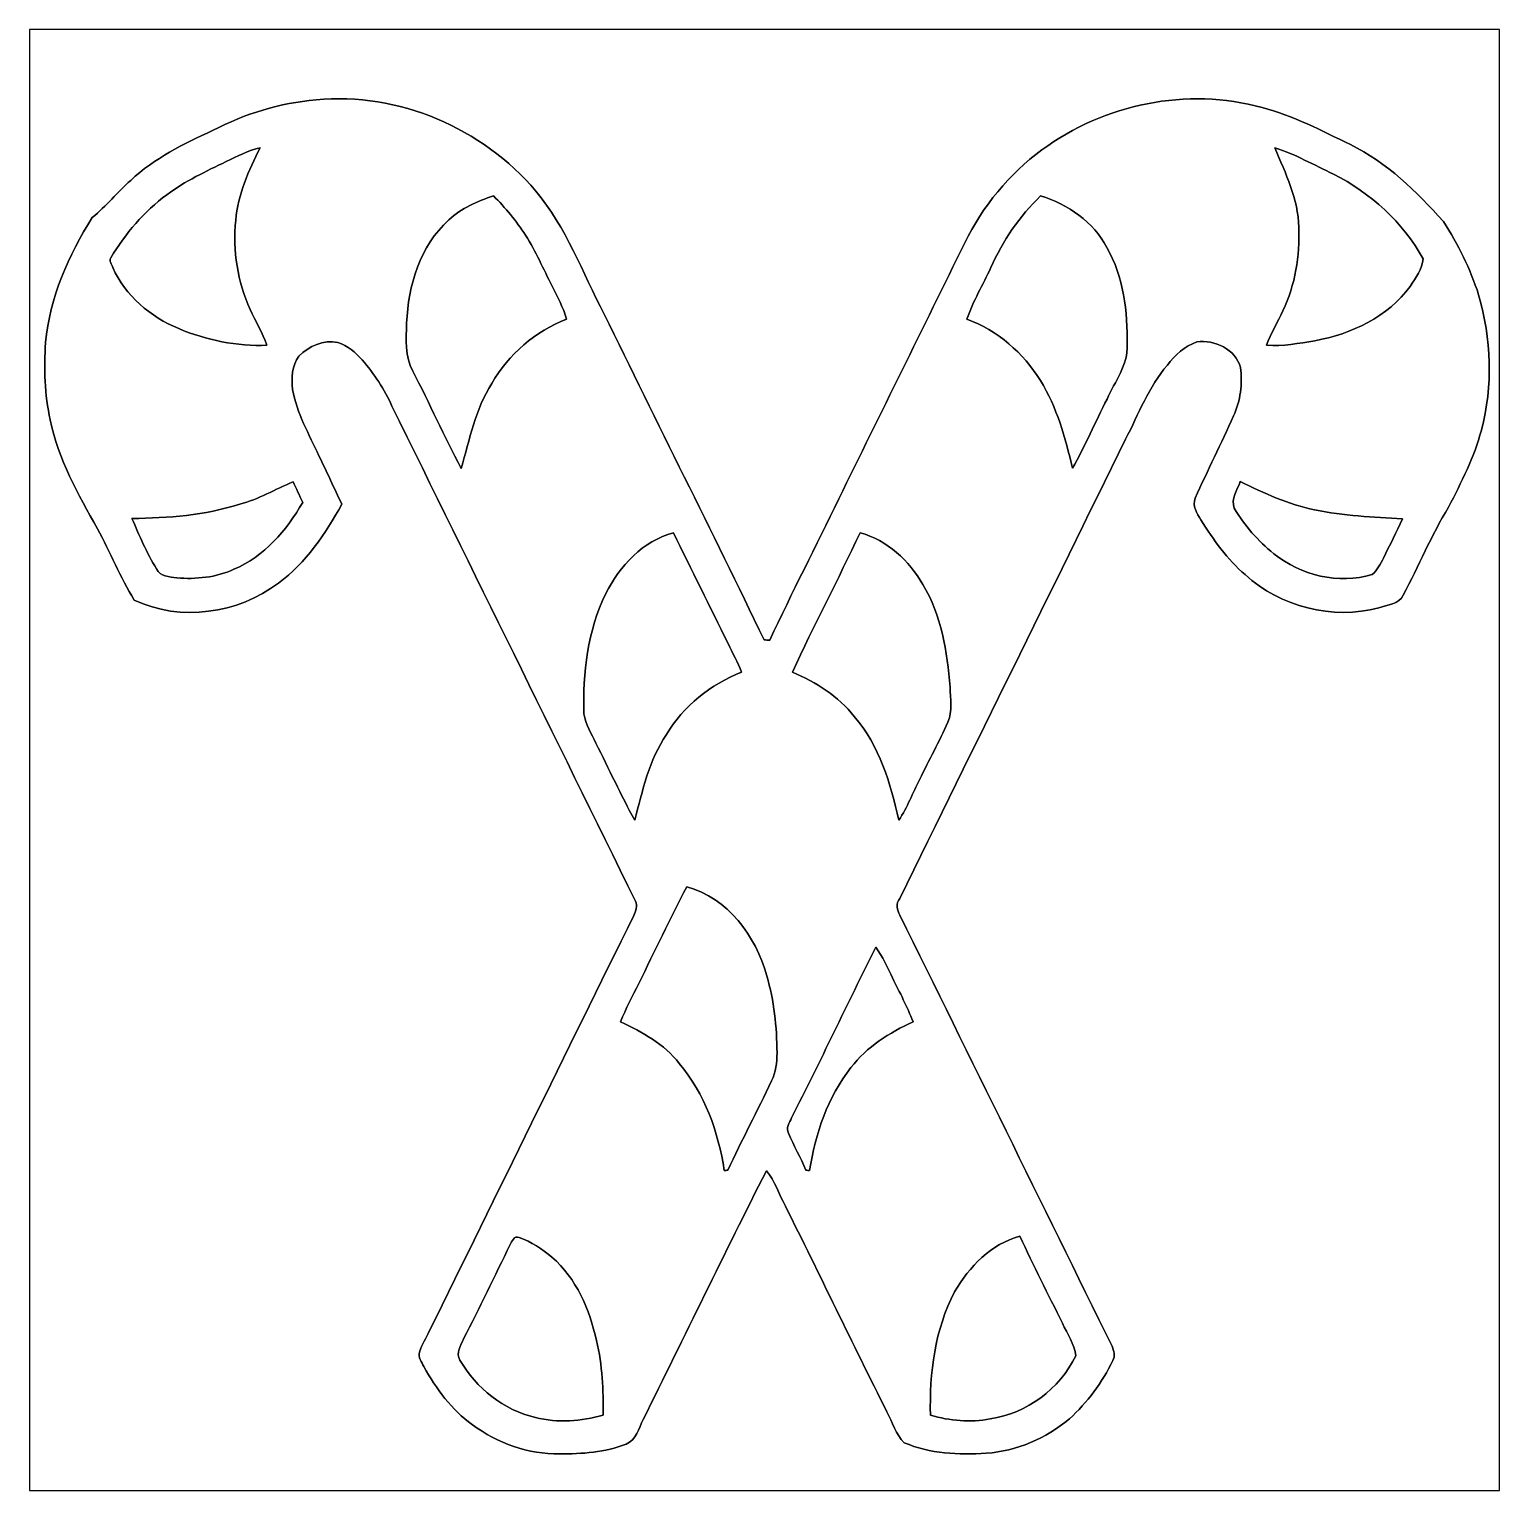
# Model space of a CAD drawing. Header units: centimetres. Extents: x -16.8 to 16.8, y -16.7 to 16.7.
import ezdxf

# ---------------------------------------------------------------- set-up
doc = ezdxf.new("R2010")
doc.units = ezdxf.units.CM
doc.header["$MEASUREMENT"] = 0
doc.layers.add('Layer 1', color=7, linetype='Continuous')

msp = doc.modelspace()

# ---------------------------------------------------------------- linework, layer by layer
at = {"layer": 'Layer 1', "color": 7}
for points, knots in [([(-16.77458, 16.66875), (-16.77458, 16.66875), (16.77458, 16.66875), (16.77458, 16.66875), (16.77458, 16.66875), (16.77458, 16.66875), (16.77458, -16.66875), (16.77458, -16.66875), (16.77458, -16.66875), (16.77458, -16.66875), (-16.77458, -16.66875), (-16.77458, -16.66875), (-16.77458, -16.66875), (-16.77458, -16.66875), (-16.77458, 16.66875), (-16.77458, 16.66875), (-16.77458, 16.66875), (-16.77458, 16.66875), (-16.77458, 16.66875), (-16.77458, 16.66875)], [0, 0, 0, 0, 0.16666667, 0.16666667, 0.16666667, 0.16666667, 0.33333333, 0.33333333, 0.33333333, 0.33333333, 0.5, 0.5, 0.5, 0.5, 0.66666667, 0.66666667, 0.66666667, 0.66666667, 1, 1, 1, 1]), ([(-10.23232, 15.06044), (-11.05817, 14.99552), (-11.85968, 14.74047), (-12.59417, 14.36229), (-12.59417, 14.36229), (-13.25563, 14.05608), (-13.92414, 13.73082), (-14.4593, 13.22529), (-14.4593, 13.22529), (-14.77116, 12.96106), (-15.01951, 12.63191), (-15.33913, 12.37615), (-15.33913, 12.37615), (-15.88664, 11.51502), (-16.30856, 10.54982), (-16.40558, 9.52394), (-16.40558, 9.52394), (-16.44721, 8.93445), (-16.4271, 8.33649), (-16.29763, 7.75829), (-16.29763, 7.75829), (-16.11418, 6.86611), (-15.6651, 6.06072), (-15.21919, 5.27756), (-15.21919, 5.27756), (-14.93167, 4.73816), (-14.70201, 4.16489), (-14.38134, 3.64561), (-14.38134, 3.64561), (-13.32936, 3.15101), (-12.01208, 3.33516), (-11.09239, 4.03578), (-11.09239, 4.03578), (-10.46409, 4.50074), (-10.01854, 5.15796), (-9.64671, 5.83494), (-9.64671, 5.83494), (-9.81745, 6.2043), (-9.99031, 6.5726), (-10.16776, 6.93879), (-10.16776, 6.93879), (-10.39424, 7.43267), (-10.67082, 7.91175), (-10.77207, 8.45326), (-10.77207, 8.45326), (-10.79394, 8.70902), (-10.79077, 9.00218), (-10.62461, 9.21385), (-10.62461, 9.21385), (-10.39601, 9.44069), (-10.06263, 9.59979), (-9.7349, 9.52535), (-9.7349, 9.52535), (-9.51406, 9.45374), (-9.33203, 9.29993), (-9.1821, 9.12707), (-9.1821, 9.12707), (-8.90799, 8.81098), (-8.66916, 8.46032), (-8.50265, 8.07544), (-8.50265, 8.07544), (-6.65057, 4.30848), (-4.7939, 0.54434), (-2.94287, -3.22298), (-2.94287, -3.22298), (-2.8956, -3.32493), (-2.93441, -3.4484), (-2.98062, -3.54471), (-2.98062, -3.54471), (-4.5399, -6.70419), (-6.09106, -9.8679), (-7.64858, -13.02844), (-7.64858, -13.02844), (-7.7276, -13.18507), (-7.81756, -13.33853), (-7.87083, -13.5068), (-7.87083, -13.5068), (-7.90963, -13.6271), (-7.81932, -13.73505), (-7.77452, -13.84018), (-7.77452, -13.84018), (-7.49476, -14.34747), (-7.1374, -14.82478), (-6.66468, -15.16733), (-6.66468, -15.16733), (-6.09283, -15.58572), (-5.38868, -15.84748), (-4.67466, -15.82702), (-4.67466, -15.82702), (-4.16172, -15.83831), (-3.63961, -15.79316), (-3.15666, -15.60901), (-3.15666, -15.60901), (-2.92241, -15.51764), (-2.8762, -15.24247), (-2.76507, -15.04774), (-2.76507, -15.04774), (-1.83092, -13.15438), (-0.91017, -11.25396), (0.04269, -9.37013), (0.04269, -9.37013), (0.23742, -9.60931), (0.33514, -9.90706), (0.4766, -10.17729), (0.4766, -10.17729), (1.2573, -11.73939), (2.01083, -13.31489), (2.79506, -14.87558), (2.79506, -14.87558), (2.92171, -15.10806), (2.99614, -15.38605), (3.18735, -15.57549), (3.18735, -15.57549), (3.77225, -15.82984), (4.43336, -15.85771), (5.06166, -15.81432), (5.06166, -15.81432), (5.75804, -15.77411), (6.42056, -15.47283), (6.95678, -15.03468), (6.95678, -15.03468), (7.36635, -14.65827), (7.70714, -14.20319), (7.94773, -13.70118), (7.94773, -13.70118), (8.01088, -13.60135), (7.97101, -13.47823), (7.93291, -13.37733), (7.93291, -13.37733), (6.31931, -10.09897), (4.70641, -6.82025), (3.09033, -3.54295), (3.09033, -3.54295), (3.02436, -3.42477), (2.98626, -3.27413), (3.08751, -3.15807), (3.08751, -3.15807), (4.80201, 0.33549), (6.52533, 3.82446), (8.23877, 7.31873), (8.23877, 7.31873), (8.53863, 7.89199), (8.76829, 8.51288), (9.19268, 9.01171), (9.19268, 9.01171), (9.3666, 9.2389), (9.58991, 9.44457), (9.86543, 9.5377), (9.86543, 9.5377), (10.26971, 9.59944), (10.75196, 9.36942), (10.86167, 8.95562), (10.86167, 8.95562), (10.91247, 8.58344), (10.86167, 8.19362), (10.70398, 7.85107), (10.70398, 7.85107), (10.42458, 7.22066), (10.10955, 6.60612), (9.8298, 5.9757), (9.8298, 5.9757), (9.75007, 5.79508), (9.87425, 5.62786), (9.9568, 5.47688), (9.9568, 5.47688), (10.24678, 5.02708), (10.55511, 4.5787), (10.9661, 4.2291), (10.9661, 4.2291), (11.77819, 3.49779), (12.95929, 3.18206), (14.0208, 3.47521), (14.0208, 3.47521), (14.20883, 3.54118), (14.47976, 3.55141), (14.57607, 3.76273), (14.57607, 3.76273), (14.92779, 4.42701), (15.21354, 5.12621), (15.61218, 5.76509), (15.61218, 5.76509), (15.89617, 6.33554), (16.19603, 6.90633), (16.35866, 7.52616), (16.35866, 7.52616), (16.62889, 8.53369), (16.58373, 9.61566), (16.29692, 10.61473), (16.29692, 10.61473), (16.10325, 11.20316), (15.82914, 11.7662), (15.49188, 12.28513), (15.49188, 12.28513), (14.88052, 12.9727), (14.20389, 13.63063), (13.36851, 14.04091), (13.36851, 14.04091), (12.71341, 14.35841), (12.065, 14.70413), (11.35556, 14.88722), (11.35556, 14.88722), (9.64918, 15.35712), (7.747, 14.97224), (6.3313, 13.91885), (6.3313, 13.91885), (5.58059, 13.37345), (4.98016, 12.62944), (4.56847, 11.80042), (4.56847, 11.80042), (3.61562, 9.85061), (2.65112, 7.90646), (1.69474, 5.95842), (1.69474, 5.95842), (1.17299, 4.88209), (0.62653, 3.81741), (0.1203, 2.73368), (0.1203, 2.73368), (0.07761, 2.73579), (0.03528, 2.73791), (-0.0067, 2.74003), (-0.0067, 2.74003), (-1.21285, 5.22358), (-2.4444, 7.69444), (-3.65795, 10.17446), (-3.65795, 10.17446), (-4.15466, 11.12167), (-4.52543, 12.15249), (-5.22041, 12.98116), (-5.22041, 12.98116), (-6.42938, 14.42014), (-8.35484, 15.24353), (-10.23232, 15.06044)], [0, 0, 0, 0, 0.01694915, 0.01694915, 0.01694915, 0.01694915, 0.03389831, 0.03389831, 0.03389831, 0.03389831, 0.05084746, 0.05084746, 0.05084746, 0.05084746, 0.06779661, 0.06779661, 0.06779661, 0.06779661, 0.08474576, 0.08474576, 0.08474576, 0.08474576, 0.10169492, 0.10169492, 0.10169492, 0.10169492, 0.11864407, 0.11864407, 0.11864407, 0.11864407, 0.13559322, 0.13559322, 0.13559322, 0.13559322, 0.15254237, 0.15254237, 0.15254237, 0.15254237, 0.16949153, 0.16949153, 0.16949153, 0.16949153, 0.18644068, 0.18644068, 0.18644068, 0.18644068, 0.20338983, 0.20338983, 0.20338983, 0.20338983, 0.22033898, 0.22033898, 0.22033898, 0.22033898, 0.23728814, 0.23728814, 0.23728814, 0.23728814, 0.25423729, 0.25423729, 0.25423729, 0.25423729, 0.27118644, 0.27118644, 0.27118644, 0.27118644, 0.28813559, 0.28813559, 0.28813559, 0.28813559, 0.30508475, 0.30508475, 0.30508475, 0.30508475, 0.3220339, 0.3220339, 0.3220339, 0.3220339, 0.33898305, 0.33898305, 0.33898305, 0.33898305, 0.3559322, 0.3559322, 0.3559322, 0.3559322, 0.37288136, 0.37288136, 0.37288136, 0.37288136, 0.38983051, 0.38983051, 0.38983051, 0.38983051, 0.40677966, 0.40677966, 0.40677966, 0.40677966, 0.42372881, 0.42372881, 0.42372881, 0.42372881, 0.44067797, 0.44067797, 0.44067797, 0.44067797, 0.45762712, 0.45762712, 0.45762712, 0.45762712, 0.47457627, 0.47457627, 0.47457627, 0.47457627, 0.49152542, 0.49152542, 0.49152542, 0.49152542, 0.50847458, 0.50847458, 0.50847458, 0.50847458, 0.52542373, 0.52542373, 0.52542373, 0.52542373, 0.54237288, 0.54237288, 0.54237288, 0.54237288, 0.55932203, 0.55932203, 0.55932203, 0.55932203, 0.57627119, 0.57627119, 0.57627119, 0.57627119, 0.59322034, 0.59322034, 0.59322034, 0.59322034, 0.61016949, 0.61016949, 0.61016949, 0.61016949, 0.62711864, 0.62711864, 0.62711864, 0.62711864, 0.6440678, 0.6440678, 0.6440678, 0.6440678, 0.66101695, 0.66101695, 0.66101695, 0.66101695, 0.6779661, 0.6779661, 0.6779661, 0.6779661, 0.69491525, 0.69491525, 0.69491525, 0.69491525, 0.71186441, 0.71186441, 0.71186441, 0.71186441, 0.72881356, 0.72881356, 0.72881356, 0.72881356, 0.74576271, 0.74576271, 0.74576271, 0.74576271, 0.76271186, 0.76271186, 0.76271186, 0.76271186, 0.77966102, 0.77966102, 0.77966102, 0.77966102, 0.79661017, 0.79661017, 0.79661017, 0.79661017, 0.81355932, 0.81355932, 0.81355932, 0.81355932, 0.83050847, 0.83050847, 0.83050847, 0.83050847, 0.84745763, 0.84745763, 0.84745763, 0.84745763, 0.86440678, 0.86440678, 0.86440678, 0.86440678, 0.88135593, 0.88135593, 0.88135593, 0.88135593, 0.89830508, 0.89830508, 0.89830508, 0.89830508, 0.91525424, 0.91525424, 0.91525424, 0.91525424, 0.93220339, 0.93220339, 0.93220339, 0.93220339, 0.94915254, 0.94915254, 0.94915254, 0.94915254, 0.96610169, 0.96610169, 0.96610169, 0.96610169, 1, 1, 1, 1]), ([(-12.2809, 13.65532), (-12.02831, 13.76927), (-11.78313, 13.91073), (-11.50902, 13.96788), (-11.50902, 13.96788), (-11.77643, 13.4493), (-12.01561, 12.90285), (-12.06465, 12.31406), (-12.06465, 12.31406), (-12.13732, 11.62191), (-12.02584, 10.91353), (-11.73409, 10.28136), (-11.73409, 10.28136), (-11.61874, 10.00231), (-11.4487, 9.74831), (-11.35274, 9.4615), (-11.35274, 9.4615), (-12.03995, 9.43469), (-12.73316, 9.57897), (-13.3671, 9.84215), (-13.3671, 9.84215), (-14.01163, 10.10814), (-14.58489, 10.59039), (-14.87311, 11.23456), (-14.87311, 11.23456), (-14.8911, 11.30512), (-14.96589, 11.3852), (-14.9158, 11.45752), (-14.9158, 11.45752), (-14.58172, 12.0082), (-14.16015, 12.5155), (-13.63663, 12.8965), (-13.63663, 12.8965), (-13.22317, 13.21294), (-12.74621, 13.42778), (-12.2809, 13.65532)], [0, 0, 0, 0, 0.1, 0.1, 0.1, 0.1, 0.2, 0.2, 0.2, 0.2, 0.3, 0.3, 0.3, 0.3, 0.4, 0.4, 0.4, 0.4, 0.5, 0.5, 0.5, 0.5, 0.6, 0.6, 0.6, 0.6, 0.7, 0.7, 0.7, 0.7, 0.8, 0.8, 0.8, 0.8, 1, 1, 1, 1]), ([(11.64802, 13.96682), (12.11615, 13.82219), (12.53949, 13.56995), (12.98399, 13.36922), (12.98399, 13.36922), (13.82395, 12.93213), (14.57713, 12.2749), (15.02833, 11.43423), (15.02833, 11.43423), (15.02163, 11.20034), (14.853, 10.99855), (14.73412, 10.80629), (14.73412, 10.80629), (14.22753, 10.1025), (13.3925, 9.72079), (12.55995, 9.56698), (12.55995, 9.56698), (12.19623, 9.50701), (11.82758, 9.43575), (11.45752, 9.46115), (11.45752, 9.46115), (11.5503, 9.73843), (11.71222, 9.98467), (11.83005, 10.25102), (11.83005, 10.25102), (12.11227, 10.84086), (12.21916, 11.50338), (12.18953, 12.1539), (12.18953, 12.1539), (12.18494, 12.79807), (11.88649, 13.38439), (11.64802, 13.96682)], [0, 0, 0, 0, 0.11111111, 0.11111111, 0.11111111, 0.11111111, 0.22222222, 0.22222222, 0.22222222, 0.22222222, 0.33333333, 0.33333333, 0.33333333, 0.33333333, 0.44444444, 0.44444444, 0.44444444, 0.44444444, 0.55555556, 0.55555556, 0.55555556, 0.55555556, 0.66666667, 0.66666667, 0.66666667, 0.66666667, 0.77777778, 0.77777778, 0.77777778, 0.77777778, 1, 1, 1, 1]), ([(-7.20549, 12.32076), (-6.91833, 12.59064), (-6.55249, 12.74586), (-6.18561, 12.87392), (-6.18561, 12.87392), (-5.91467, 12.59734), (-5.66103, 12.30136), (-5.45465, 11.97292), (-5.45465, 11.97292), (-5.21723, 11.60604), (-5.0479, 11.2014), (-4.84787, 10.81405), (-4.84787, 10.81405), (-4.72793, 10.56746), (-4.58999, 10.32616), (-4.51591, 10.06016), (-4.51591, 10.06016), (-5.23134, 9.77865), (-5.84129, 9.25442), (-6.22547, 8.58837), (-6.22547, 8.58837), (-6.59836, 8.00276), (-6.73029, 7.31167), (-6.91938, 6.65445), (-6.91938, 6.65445), (-7.31061, 7.38187), (-7.64293, 8.1407), (-8.02675, 8.87236), (-8.02675, 8.87236), (-8.20596, 9.2075), (-8.17527, 9.59979), (-8.1661, 9.96632), (-8.1661, 9.96632), (-8.13118, 10.8271), (-7.86165, 11.72598), (-7.20549, 12.32076)], [0, 0, 0, 0, 0.1, 0.1, 0.1, 0.1, 0.2, 0.2, 0.2, 0.2, 0.3, 0.3, 0.3, 0.3, 0.4, 0.4, 0.4, 0.4, 0.5, 0.5, 0.5, 0.5, 0.6, 0.6, 0.6, 0.6, 0.7, 0.7, 0.7, 0.7, 0.8, 0.8, 0.8, 0.8, 1, 1, 1, 1]), ([(6.30061, 12.86863), (6.92503, 12.68095), (7.50746, 12.28161), (7.81121, 11.69247), (7.81121, 11.69247), (8.20173, 11.02536), (8.28357, 10.22914), (8.27687, 9.47102), (8.27687, 9.47102), (8.29804, 9.00959), (7.9943, 8.63671), (7.8165, 8.2363), (7.8165, 8.2363), (7.54874, 7.71207), (7.31661, 7.16915), (7.02874, 6.65586), (7.02874, 6.65586), (6.86576, 7.34871), (6.67561, 8.04862), (6.29532, 8.65858), (6.29532, 8.65858), (5.90867, 9.29111), (5.31566, 9.79876), (4.61962, 10.06016), (4.61962, 10.06016), (4.75968, 10.4708), (4.98616, 10.84368), (5.16749, 11.23632), (5.16749, 11.23632), (5.43983, 11.84557), (5.81448, 12.40931), (6.30061, 12.86863)], [0, 0, 0, 0, 0.11111111, 0.11111111, 0.11111111, 0.11111111, 0.22222222, 0.22222222, 0.22222222, 0.22222222, 0.33333333, 0.33333333, 0.33333333, 0.33333333, 0.44444444, 0.44444444, 0.44444444, 0.44444444, 0.55555556, 0.55555556, 0.55555556, 0.55555556, 0.66666667, 0.66666667, 0.66666667, 0.66666667, 0.77777778, 0.77777778, 0.77777778, 0.77777778, 1, 1, 1, 1]), ([(-11.97539, 5.8353), (-11.54642, 5.94924), (-11.16224, 6.17502), (-10.75761, 6.34894), (-10.75761, 6.34894), (-10.68493, 6.1916), (-10.61085, 6.03497), (-10.53641, 5.87834), (-10.53641, 5.87834), (-10.90824, 5.24051), (-11.41695, 4.64326), (-12.11121, 4.35116), (-12.11121, 4.35116), (-12.51656, 4.16243), (-12.97199, 4.12256), (-13.41296, 4.15325), (-13.41296, 4.15325), (-13.57171, 4.18465), (-13.7982, 4.18112), (-13.87404, 4.36104), (-13.87404, 4.36104), (-14.09418, 4.72616), (-14.26986, 5.11739), (-14.43355, 5.51039), (-14.43355, 5.51039), (-13.60593, 5.51886), (-12.76879, 5.58447), (-11.97539, 5.8353)], [0, 0, 0, 0, 0.125, 0.125, 0.125, 0.125, 0.25, 0.25, 0.25, 0.25, 0.375, 0.375, 0.375, 0.375, 0.5, 0.5, 0.5, 0.5, 0.625, 0.625, 0.625, 0.625, 0.75, 0.75, 0.75, 0.75, 1, 1, 1, 1]), ([(10.85709, 6.35247), (11.40107, 6.08859), (11.95493, 5.82683), (12.55289, 5.71006), (12.55289, 5.71006), (13.21188, 5.56789), (13.8871, 5.54249), (14.55737, 5.50051), (14.55737, 5.50051), (14.42085, 5.19959), (14.26739, 4.90714), (14.12734, 4.60798), (14.12734, 4.60798), (14.05467, 4.47604), (13.98623, 4.32823), (13.86805, 4.23369), (13.86805, 4.23369), (13.10076, 4.00262), (12.23857, 4.20511), (11.62191, 4.70711), (11.62191, 4.70711), (11.26278, 4.99533), (10.95375, 5.34917), (10.72127, 5.74675), (10.72127, 5.74675), (10.63272, 5.95524), (10.79394, 6.16267), (10.85709, 6.35247)], [0, 0, 0, 0, 0.125, 0.125, 0.125, 0.125, 0.25, 0.25, 0.25, 0.25, 0.375, 0.375, 0.375, 0.375, 0.5, 0.5, 0.5, 0.5, 0.625, 0.625, 0.625, 0.625, 0.75, 0.75, 0.75, 0.75, 1, 1, 1, 1]), ([(-3.62197, 3.79659), (-3.30376, 4.42454), (-2.77495, 4.99957), (-2.07504, 5.18548), (-2.07504, 5.18548), (-1.67005, 4.33846), (-1.24284, 3.50238), (-0.83291, 2.65747), (-0.83291, 2.65747), (-0.72813, 2.44052), (-0.60854, 2.22956), (-0.5267, 2.00237), (-0.5267, 2.00237), (-1.22837, 1.72297), (-1.85103, 1.23578), (-2.23732, 0.57997), (-2.23732, 0.57997), (-2.63631, -0.00318), (-2.78412, -0.70414), (-2.96016, -1.37619), (-2.96016, -1.37619), (-3.27766, -0.80045), (-3.54753, -0.20038), (-3.84881, 0.38347), (-3.84881, 0.38347), (-3.95146, 0.60078), (-4.0767, 0.81386), (-4.12433, 1.05128), (-4.12433, 1.05128), (-4.14302, 1.98473), (-4.03966, 2.94852), (-3.62197, 3.79659)], [0, 0, 0, 0, 0.11111111, 0.11111111, 0.11111111, 0.11111111, 0.22222222, 0.22222222, 0.22222222, 0.22222222, 0.33333333, 0.33333333, 0.33333333, 0.33333333, 0.44444444, 0.44444444, 0.44444444, 0.44444444, 0.55555556, 0.55555556, 0.55555556, 0.55555556, 0.66666667, 0.66666667, 0.66666667, 0.66666667, 0.77777778, 0.77777778, 0.77777778, 0.77777778, 1, 1, 1, 1]), ([(2.18158, 5.18654), (2.79859, 5.01544), (3.29918, 4.54766), (3.61597, 4.00297), (3.61597, 4.00297), (4.04248, 3.30094), (4.16313, 2.46627), (4.23474, 1.66123), (4.23474, 1.66123), (4.24215, 1.39735), (4.29648, 1.11372), (4.18394, 0.86289), (4.18394, 0.86289), (3.99274, 0.41804), (3.74791, -0.00106), (3.54436, -0.44062), (3.54436, -0.44062), (3.38349, -0.75036), (3.25967, -1.08056), (3.06776, -1.37407), (3.06776, -1.37407), (2.8702, -0.53622), (2.62996, 0.33055), (2.04893, 0.99201), (2.04893, 0.99201), (1.68487, 1.45591), (1.17969, 1.78259), (0.63782, 2.00166), (0.63782, 2.00166), (1.12571, 3.07587), (1.68275, 4.11727), (2.18158, 5.18654)], [0, 0, 0, 0, 0.11111111, 0.11111111, 0.11111111, 0.11111111, 0.22222222, 0.22222222, 0.22222222, 0.22222222, 0.33333333, 0.33333333, 0.33333333, 0.33333333, 0.44444444, 0.44444444, 0.44444444, 0.44444444, 0.55555556, 0.55555556, 0.55555556, 0.55555556, 0.66666667, 0.66666667, 0.66666667, 0.66666667, 0.77777778, 0.77777778, 0.77777778, 0.77777778, 1, 1, 1, 1]), ([(-1.77588, -2.88996), (-0.83749, -3.14748), (-0.19685, -4.01496), (0.05115, -4.9216), (0.05115, -4.9216), (0.22225, -5.49134), (0.27905, -6.08894), (0.2854, -6.68196), (0.2854, -6.68196), (0.28434, -6.90069), (0.26494, -7.12435), (0.16087, -7.32155), (0.16087, -7.32155), (-0.16298, -8.00523), (-0.51717, -8.67445), (-0.83749, -9.3599), (-0.83749, -9.3599), (-0.85796, -9.36131), (-0.89853, -9.36449), (-0.91899, -9.36625), (-0.91899, -9.36625), (-1.05128, -8.48431), (-1.36878, -7.61189), (-1.94592, -6.92115), (-1.94592, -6.92115), (-2.28635, -6.48018), (-2.7873, -6.20571), (-3.2833, -5.97394), (-3.2833, -5.97394), (-3.16759, -5.67302), (-3.01131, -5.38974), (-2.87126, -5.10011), (-2.87126, -5.10011), (-2.50508, -4.36386), (-2.1523, -3.62056), (-1.77588, -2.88996)], [0, 0, 0, 0, 0.1, 0.1, 0.1, 0.1, 0.2, 0.2, 0.2, 0.2, 0.3, 0.3, 0.3, 0.3, 0.4, 0.4, 0.4, 0.4, 0.5, 0.5, 0.5, 0.5, 0.6, 0.6, 0.6, 0.6, 0.7, 0.7, 0.7, 0.7, 0.8, 0.8, 0.8, 0.8, 1, 1, 1, 1]), ([(2.53824, -4.26861), (2.70051, -4.48381), (2.80564, -4.73322), (2.92453, -4.97346), (2.92453, -4.97346), (3.08434, -5.30401), (3.25861, -5.62892), (3.38984, -5.97288), (3.38984, -5.97288), (2.85644, -6.22194), (2.33362, -6.54156), (1.97309, -7.01675), (1.97309, -7.01675), (1.44321, -7.69126), (1.15782, -8.52699), (1.02976, -9.36696), (1.02976, -9.36696), (1.00859, -9.36519), (0.96555, -9.36166), (0.94403, -9.3599), (0.94403, -9.3599), (0.83291, -9.06921), (0.66287, -8.80639), (0.55069, -8.51676), (0.55069, -8.51676), (0.47025, -8.39787), (0.57644, -8.27652), (0.61524, -8.1661), (0.61524, -8.1661), (1.27388, -6.87564), (1.89371, -5.56613), (2.53824, -4.26861)], [0, 0, 0, 0, 0.11111111, 0.11111111, 0.11111111, 0.11111111, 0.22222222, 0.22222222, 0.22222222, 0.22222222, 0.33333333, 0.33333333, 0.33333333, 0.33333333, 0.44444444, 0.44444444, 0.44444444, 0.44444444, 0.55555556, 0.55555556, 0.55555556, 0.55555556, 0.66666667, 0.66666667, 0.66666667, 0.66666667, 0.77777778, 0.77777778, 0.77777778, 0.77777778, 1, 1, 1, 1]), ([(-5.80637, -11.05641), (-5.75945, -10.98197), (-5.71077, -10.84862), (-5.59894, -10.89272), (-5.59894, -10.89272), (-5.32095, -10.98656), (-5.07718, -11.15836), (-4.85211, -11.34322), (-4.85211, -11.34322), (-4.29154, -11.82582), (-3.98956, -12.53949), (-3.83293, -13.24751), (-3.83293, -13.24751), (-3.6957, -13.80419), (-3.68088, -14.38028), (-3.68088, -14.95072), (-3.68088, -14.95072), (-4.18359, -15.07807), (-4.71876, -15.13699), (-5.22605, -14.99905), (-5.22605, -14.99905), (-5.95559, -14.83819), (-6.57895, -14.32877), (-6.9529, -13.69131), (-6.9529, -13.69131), (-7.04286, -13.53044), (-6.93385, -13.35334), (-6.86541, -13.20976), (-6.86541, -13.20976), (-6.50487, -12.49574), (-6.15315, -11.77713), (-5.80637, -11.05641)], [0, 0, 0, 0, 0.11111111, 0.11111111, 0.11111111, 0.11111111, 0.22222222, 0.22222222, 0.22222222, 0.22222222, 0.33333333, 0.33333333, 0.33333333, 0.33333333, 0.44444444, 0.44444444, 0.44444444, 0.44444444, 0.55555556, 0.55555556, 0.55555556, 0.55555556, 0.66666667, 0.66666667, 0.66666667, 0.66666667, 0.77777778, 0.77777778, 0.77777778, 0.77777778, 1, 1, 1, 1]), ([(4.33776, -12.13167), (4.67254, -11.56406), (5.16961, -11.03665), (5.82612, -10.8652), (5.82612, -10.8652), (6.14151, -11.53125), (6.47347, -12.18953), (6.79662, -12.85205), (6.79662, -12.85205), (6.91056, -13.09405), (7.07531, -13.32195), (7.10247, -13.5957), (7.10247, -13.5957), (6.73559, -14.35065), (5.98487, -14.90592), (5.15303, -15.03257), (5.15303, -15.03257), (4.69759, -15.12041), (4.22981, -15.07561), (3.78601, -14.95072), (3.78601, -14.95072), (3.76308, -13.98976), (3.88691, -12.99351), (4.33776, -12.13167)], [0, 0, 0, 0, 0.14285714, 0.14285714, 0.14285714, 0.14285714, 0.28571429, 0.28571429, 0.28571429, 0.28571429, 0.42857143, 0.42857143, 0.42857143, 0.42857143, 0.57142857, 0.57142857, 0.57142857, 0.57142857, 0.71428571, 0.71428571, 0.71428571, 0.71428571, 1, 1, 1, 1])]:
    msp.add_open_spline(points, degree=3, knots=knots, dxfattribs=at)
at = {"layer": 'Layer 1', "color": 8}
for points, knots in [([(-10.23232, 15.06044), (-8.35484, 15.24353), (-6.42938, 14.42014), (-5.22041, 12.98116), (-5.22041, 12.98116), (-4.52543, 12.15249), (-4.15466, 11.12167), (-3.65795, 10.17446), (-3.65795, 10.17446), (-2.4444, 7.69444), (-1.21285, 5.22358), (-0.0067, 2.74003), (-0.0067, 2.74003), (0.03528, 2.73791), (0.07761, 2.73579), (0.1203, 2.73368), (0.1203, 2.73368), (0.62653, 3.81741), (1.17299, 4.88209), (1.69474, 5.95842), (1.69474, 5.95842), (2.65112, 7.90646), (3.61562, 9.85061), (4.56847, 11.80042), (4.56847, 11.80042), (4.98016, 12.62944), (5.58059, 13.37345), (6.3313, 13.91885), (6.3313, 13.91885), (7.747, 14.97224), (9.64918, 15.35712), (11.35556, 14.88722), (11.35556, 14.88722), (12.065, 14.70413), (12.71341, 14.35841), (13.36851, 14.04091), (13.36851, 14.04091), (14.20389, 13.63063), (14.88052, 12.9727), (15.49188, 12.28513), (15.49188, 12.28513), (15.82914, 11.7662), (16.10325, 11.20316), (16.29692, 10.61473), (16.29692, 10.61473), (16.58373, 9.61566), (16.62889, 8.53369), (16.35866, 7.52616), (16.35866, 7.52616), (16.19603, 6.90633), (15.89617, 6.33554), (15.61218, 5.76509), (15.61218, 5.76509), (15.21354, 5.12621), (14.92779, 4.42701), (14.57607, 3.76273), (14.57607, 3.76273), (14.47976, 3.55141), (14.20883, 3.54118), (14.0208, 3.47521), (14.0208, 3.47521), (12.95929, 3.18206), (11.77819, 3.49779), (10.9661, 4.2291), (10.9661, 4.2291), (10.55511, 4.5787), (10.24678, 5.02708), (9.9568, 5.47688), (9.9568, 5.47688), (9.87425, 5.62786), (9.75007, 5.79508), (9.8298, 5.9757), (9.8298, 5.9757), (10.10955, 6.60612), (10.42458, 7.22066), (10.70398, 7.85107), (10.70398, 7.85107), (10.86167, 8.19362), (10.91247, 8.58344), (10.86167, 8.95562), (10.86167, 8.95562), (10.75196, 9.36942), (10.26971, 9.59944), (9.86543, 9.5377), (9.86543, 9.5377), (9.58991, 9.44457), (9.3666, 9.2389), (9.19268, 9.01171), (9.19268, 9.01171), (8.76829, 8.51288), (8.53863, 7.89199), (8.23877, 7.31873), (8.23877, 7.31873), (6.52533, 3.82446), (4.80201, 0.33549), (3.08751, -3.15807), (3.08751, -3.15807), (2.98626, -3.27413), (3.02436, -3.42477), (3.09033, -3.54295), (3.09033, -3.54295), (4.70641, -6.82025), (6.31931, -10.09897), (7.93291, -13.37733), (7.93291, -13.37733), (7.97101, -13.47823), (8.01088, -13.60135), (7.94773, -13.70118), (7.94773, -13.70118), (7.70714, -14.20319), (7.36635, -14.65827), (6.95678, -15.03468), (6.95678, -15.03468), (6.42056, -15.47283), (5.75804, -15.77411), (5.06166, -15.81432), (5.06166, -15.81432), (4.43336, -15.85771), (3.77225, -15.82984), (3.18735, -15.57549), (3.18735, -15.57549), (2.99614, -15.38605), (2.92171, -15.10806), (2.79506, -14.87558), (2.79506, -14.87558), (2.01083, -13.31489), (1.2573, -11.73939), (0.4766, -10.17729), (0.4766, -10.17729), (0.33514, -9.90706), (0.23742, -9.60931), (0.04269, -9.37013), (0.04269, -9.37013), (-0.91017, -11.25396), (-1.83092, -13.15438), (-2.76507, -15.04774), (-2.76507, -15.04774), (-2.8762, -15.24247), (-2.92241, -15.51764), (-3.15666, -15.60901), (-3.15666, -15.60901), (-3.63961, -15.79316), (-4.16172, -15.83831), (-4.67466, -15.82702), (-4.67466, -15.82702), (-5.38868, -15.84748), (-6.09283, -15.58572), (-6.66468, -15.16733), (-6.66468, -15.16733), (-7.1374, -14.82478), (-7.49476, -14.34747), (-7.77452, -13.84018), (-7.77452, -13.84018), (-7.81932, -13.73505), (-7.90963, -13.6271), (-7.87083, -13.5068), (-7.87083, -13.5068), (-7.81756, -13.33853), (-7.7276, -13.18507), (-7.64858, -13.02844), (-7.64858, -13.02844), (-6.09106, -9.8679), (-4.5399, -6.70419), (-2.98062, -3.54471), (-2.98062, -3.54471), (-2.93441, -3.4484), (-2.8956, -3.32493), (-2.94287, -3.22298), (-2.94287, -3.22298), (-4.7939, 0.54434), (-6.65057, 4.30848), (-8.50265, 8.07544), (-8.50265, 8.07544), (-8.66916, 8.46032), (-8.90799, 8.81098), (-9.1821, 9.12707), (-9.1821, 9.12707), (-9.33203, 9.29993), (-9.51406, 9.45374), (-9.7349, 9.52535), (-9.7349, 9.52535), (-10.06263, 9.59979), (-10.39601, 9.44069), (-10.62461, 9.21385), (-10.62461, 9.21385), (-10.79077, 9.00218), (-10.79394, 8.70902), (-10.77207, 8.45326), (-10.77207, 8.45326), (-10.67082, 7.91175), (-10.39424, 7.43267), (-10.16776, 6.93879), (-10.16776, 6.93879), (-9.99031, 6.5726), (-9.81745, 6.2043), (-9.64671, 5.83494), (-9.64671, 5.83494), (-10.01854, 5.15796), (-10.46409, 4.50074), (-11.09239, 4.03578), (-11.09239, 4.03578), (-12.01208, 3.33516), (-13.32936, 3.15101), (-14.38134, 3.64561), (-14.38134, 3.64561), (-14.70201, 4.16489), (-14.93167, 4.73816), (-15.21919, 5.27756), (-15.21919, 5.27756), (-15.6651, 6.06072), (-16.11418, 6.86611), (-16.29763, 7.75829), (-16.29763, 7.75829), (-16.4271, 8.33649), (-16.44721, 8.93445), (-16.40558, 9.52394), (-16.40558, 9.52394), (-16.30856, 10.54982), (-15.88664, 11.51502), (-15.33913, 12.37615), (-15.33913, 12.37615), (-15.01951, 12.63191), (-14.77116, 12.96106), (-14.4593, 13.22529), (-14.4593, 13.22529), (-13.92414, 13.73082), (-13.25563, 14.05608), (-12.59417, 14.36229), (-12.59417, 14.36229), (-11.85968, 14.74047), (-11.05817, 14.99552), (-10.23232, 15.06044), (-10.23232, 15.06044), (-10.23232, 15.06044), (-10.23232, 15.06044), (-10.23232, 15.06044)], [0, 0, 0, 0, 0.01666667, 0.01666667, 0.01666667, 0.01666667, 0.03333333, 0.03333333, 0.03333333, 0.03333333, 0.05, 0.05, 0.05, 0.05, 0.06666667, 0.06666667, 0.06666667, 0.06666667, 0.08333333, 0.08333333, 0.08333333, 0.08333333, 0.1, 0.1, 0.1, 0.1, 0.11666667, 0.11666667, 0.11666667, 0.11666667, 0.13333333, 0.13333333, 0.13333333, 0.13333333, 0.15, 0.15, 0.15, 0.15, 0.16666667, 0.16666667, 0.16666667, 0.16666667, 0.18333333, 0.18333333, 0.18333333, 0.18333333, 0.2, 0.2, 0.2, 0.2, 0.21666667, 0.21666667, 0.21666667, 0.21666667, 0.23333333, 0.23333333, 0.23333333, 0.23333333, 0.25, 0.25, 0.25, 0.25, 0.26666667, 0.26666667, 0.26666667, 0.26666667, 0.28333333, 0.28333333, 0.28333333, 0.28333333, 0.3, 0.3, 0.3, 0.3, 0.31666667, 0.31666667, 0.31666667, 0.31666667, 0.33333333, 0.33333333, 0.33333333, 0.33333333, 0.35, 0.35, 0.35, 0.35, 0.36666667, 0.36666667, 0.36666667, 0.36666667, 0.38333333, 0.38333333, 0.38333333, 0.38333333, 0.4, 0.4, 0.4, 0.4, 0.41666667, 0.41666667, 0.41666667, 0.41666667, 0.43333333, 0.43333333, 0.43333333, 0.43333333, 0.45, 0.45, 0.45, 0.45, 0.46666667, 0.46666667, 0.46666667, 0.46666667, 0.48333333, 0.48333333, 0.48333333, 0.48333333, 0.5, 0.5, 0.5, 0.5, 0.51666667, 0.51666667, 0.51666667, 0.51666667, 0.53333333, 0.53333333, 0.53333333, 0.53333333, 0.55, 0.55, 0.55, 0.55, 0.56666667, 0.56666667, 0.56666667, 0.56666667, 0.58333333, 0.58333333, 0.58333333, 0.58333333, 0.6, 0.6, 0.6, 0.6, 0.61666667, 0.61666667, 0.61666667, 0.61666667, 0.63333333, 0.63333333, 0.63333333, 0.63333333, 0.65, 0.65, 0.65, 0.65, 0.66666667, 0.66666667, 0.66666667, 0.66666667, 0.68333333, 0.68333333, 0.68333333, 0.68333333, 0.7, 0.7, 0.7, 0.7, 0.71666667, 0.71666667, 0.71666667, 0.71666667, 0.73333333, 0.73333333, 0.73333333, 0.73333333, 0.75, 0.75, 0.75, 0.75, 0.76666667, 0.76666667, 0.76666667, 0.76666667, 0.78333333, 0.78333333, 0.78333333, 0.78333333, 0.8, 0.8, 0.8, 0.8, 0.81666667, 0.81666667, 0.81666667, 0.81666667, 0.83333333, 0.83333333, 0.83333333, 0.83333333, 0.85, 0.85, 0.85, 0.85, 0.86666667, 0.86666667, 0.86666667, 0.86666667, 0.88333333, 0.88333333, 0.88333333, 0.88333333, 0.9, 0.9, 0.9, 0.9, 0.91666667, 0.91666667, 0.91666667, 0.91666667, 0.93333333, 0.93333333, 0.93333333, 0.93333333, 0.95, 0.95, 0.95, 0.95, 0.96666667, 0.96666667, 0.96666667, 0.96666667, 1, 1, 1, 1]), ([(-12.2809, 13.65532), (-12.74621, 13.42778), (-13.22317, 13.21294), (-13.63663, 12.8965), (-13.63663, 12.8965), (-14.16015, 12.5155), (-14.58172, 12.0082), (-14.9158, 11.45752), (-14.9158, 11.45752), (-14.96589, 11.3852), (-14.8911, 11.30512), (-14.87311, 11.23456), (-14.87311, 11.23456), (-14.58489, 10.59039), (-14.01163, 10.10814), (-13.3671, 9.84215), (-13.3671, 9.84215), (-12.73316, 9.57897), (-12.03995, 9.43469), (-11.35274, 9.4615), (-11.35274, 9.4615), (-11.4487, 9.74831), (-11.61874, 10.00231), (-11.73409, 10.28136), (-11.73409, 10.28136), (-12.02584, 10.91353), (-12.13732, 11.62191), (-12.06465, 12.31406), (-12.06465, 12.31406), (-12.01561, 12.90285), (-11.77643, 13.4493), (-11.50902, 13.96788), (-11.50902, 13.96788), (-11.78313, 13.91073), (-12.02831, 13.76927), (-12.2809, 13.65532), (-12.2809, 13.65532), (-12.2809, 13.65532), (-12.2809, 13.65532), (-12.2809, 13.65532)], [0, 0, 0, 0, 0.09090909, 0.09090909, 0.09090909, 0.09090909, 0.18181818, 0.18181818, 0.18181818, 0.18181818, 0.27272727, 0.27272727, 0.27272727, 0.27272727, 0.36363636, 0.36363636, 0.36363636, 0.36363636, 0.45454545, 0.45454545, 0.45454545, 0.45454545, 0.54545455, 0.54545455, 0.54545455, 0.54545455, 0.63636364, 0.63636364, 0.63636364, 0.63636364, 0.72727273, 0.72727273, 0.72727273, 0.72727273, 0.81818182, 0.81818182, 0.81818182, 0.81818182, 1, 1, 1, 1]), ([(11.64802, 13.96682), (11.88649, 13.38439), (12.18494, 12.79807), (12.18953, 12.1539), (12.18953, 12.1539), (12.21916, 11.50338), (12.11227, 10.84086), (11.83005, 10.25102), (11.83005, 10.25102), (11.71222, 9.98467), (11.5503, 9.73843), (11.45752, 9.46115), (11.45752, 9.46115), (11.82758, 9.43575), (12.19623, 9.50701), (12.55995, 9.56698), (12.55995, 9.56698), (13.3925, 9.72079), (14.22753, 10.1025), (14.73412, 10.80629), (14.73412, 10.80629), (14.853, 10.99855), (15.02163, 11.20034), (15.02833, 11.43423), (15.02833, 11.43423), (14.57713, 12.2749), (13.82395, 12.93213), (12.98399, 13.36922), (12.98399, 13.36922), (12.53949, 13.56995), (12.11615, 13.82219), (11.64802, 13.96682), (11.64802, 13.96682), (11.64802, 13.96682), (11.64802, 13.96682), (11.64802, 13.96682)], [0, 0, 0, 0, 0.1, 0.1, 0.1, 0.1, 0.2, 0.2, 0.2, 0.2, 0.3, 0.3, 0.3, 0.3, 0.4, 0.4, 0.4, 0.4, 0.5, 0.5, 0.5, 0.5, 0.6, 0.6, 0.6, 0.6, 0.7, 0.7, 0.7, 0.7, 0.8, 0.8, 0.8, 0.8, 1, 1, 1, 1]), ([(-7.20549, 12.32076), (-7.86165, 11.72598), (-8.13118, 10.8271), (-8.1661, 9.96632), (-8.1661, 9.96632), (-8.17527, 9.59979), (-8.20596, 9.2075), (-8.02675, 8.87236), (-8.02675, 8.87236), (-7.64293, 8.1407), (-7.31061, 7.38187), (-6.91938, 6.65445), (-6.91938, 6.65445), (-6.73029, 7.31167), (-6.59836, 8.00276), (-6.22547, 8.58837), (-6.22547, 8.58837), (-5.84129, 9.25442), (-5.23134, 9.77865), (-4.51591, 10.06016), (-4.51591, 10.06016), (-4.58999, 10.32616), (-4.72793, 10.56746), (-4.84787, 10.81405), (-4.84787, 10.81405), (-5.0479, 11.2014), (-5.21723, 11.60604), (-5.45465, 11.97292), (-5.45465, 11.97292), (-5.66103, 12.30136), (-5.91467, 12.59734), (-6.18561, 12.87392), (-6.18561, 12.87392), (-6.55249, 12.74586), (-6.91833, 12.59064), (-7.20549, 12.32076), (-7.20549, 12.32076), (-7.20549, 12.32076), (-7.20549, 12.32076), (-7.20549, 12.32076)], [0, 0, 0, 0, 0.09090909, 0.09090909, 0.09090909, 0.09090909, 0.18181818, 0.18181818, 0.18181818, 0.18181818, 0.27272727, 0.27272727, 0.27272727, 0.27272727, 0.36363636, 0.36363636, 0.36363636, 0.36363636, 0.45454545, 0.45454545, 0.45454545, 0.45454545, 0.54545455, 0.54545455, 0.54545455, 0.54545455, 0.63636364, 0.63636364, 0.63636364, 0.63636364, 0.72727273, 0.72727273, 0.72727273, 0.72727273, 0.81818182, 0.81818182, 0.81818182, 0.81818182, 1, 1, 1, 1]), ([(6.30061, 12.86863), (5.81448, 12.40931), (5.43983, 11.84557), (5.16749, 11.23632), (5.16749, 11.23632), (4.98616, 10.84368), (4.75968, 10.4708), (4.61962, 10.06016), (4.61962, 10.06016), (5.31566, 9.79876), (5.90867, 9.29111), (6.29532, 8.65858), (6.29532, 8.65858), (6.67561, 8.04862), (6.86576, 7.34871), (7.02874, 6.65586), (7.02874, 6.65586), (7.31661, 7.16915), (7.54874, 7.71207), (7.8165, 8.2363), (7.8165, 8.2363), (7.9943, 8.63671), (8.29804, 9.00959), (8.27687, 9.47102), (8.27687, 9.47102), (8.28357, 10.22914), (8.20173, 11.02536), (7.81121, 11.69247), (7.81121, 11.69247), (7.50746, 12.28161), (6.92503, 12.68095), (6.30061, 12.86863), (6.30061, 12.86863), (6.30061, 12.86863), (6.30061, 12.86863), (6.30061, 12.86863)], [0, 0, 0, 0, 0.1, 0.1, 0.1, 0.1, 0.2, 0.2, 0.2, 0.2, 0.3, 0.3, 0.3, 0.3, 0.4, 0.4, 0.4, 0.4, 0.5, 0.5, 0.5, 0.5, 0.6, 0.6, 0.6, 0.6, 0.7, 0.7, 0.7, 0.7, 0.8, 0.8, 0.8, 0.8, 1, 1, 1, 1]), ([(-11.97539, 5.8353), (-12.76879, 5.58447), (-13.60593, 5.51886), (-14.43355, 5.51039), (-14.43355, 5.51039), (-14.26986, 5.11739), (-14.09418, 4.72616), (-13.87404, 4.36104), (-13.87404, 4.36104), (-13.7982, 4.18112), (-13.57171, 4.18465), (-13.41296, 4.15325), (-13.41296, 4.15325), (-12.97199, 4.12256), (-12.51656, 4.16243), (-12.11121, 4.35116), (-12.11121, 4.35116), (-11.41695, 4.64326), (-10.90824, 5.24051), (-10.53641, 5.87834), (-10.53641, 5.87834), (-10.61085, 6.03497), (-10.68493, 6.1916), (-10.75761, 6.34894), (-10.75761, 6.34894), (-11.16224, 6.17502), (-11.54642, 5.94924), (-11.97539, 5.8353), (-11.97539, 5.8353), (-11.97539, 5.8353), (-11.97539, 5.8353), (-11.97539, 5.8353)], [0, 0, 0, 0, 0.11111111, 0.11111111, 0.11111111, 0.11111111, 0.22222222, 0.22222222, 0.22222222, 0.22222222, 0.33333333, 0.33333333, 0.33333333, 0.33333333, 0.44444444, 0.44444444, 0.44444444, 0.44444444, 0.55555556, 0.55555556, 0.55555556, 0.55555556, 0.66666667, 0.66666667, 0.66666667, 0.66666667, 0.77777778, 0.77777778, 0.77777778, 0.77777778, 1, 1, 1, 1]), ([(10.85709, 6.35247), (10.79394, 6.16267), (10.63272, 5.95524), (10.72127, 5.74675), (10.72127, 5.74675), (10.95375, 5.34917), (11.26278, 4.99533), (11.62191, 4.70711), (11.62191, 4.70711), (12.23857, 4.20511), (13.10076, 4.00262), (13.86805, 4.23369), (13.86805, 4.23369), (13.98623, 4.32823), (14.05467, 4.47604), (14.12734, 4.60798), (14.12734, 4.60798), (14.26739, 4.90714), (14.42085, 5.19959), (14.55737, 5.50051), (14.55737, 5.50051), (13.8871, 5.54249), (13.21188, 5.56789), (12.55289, 5.71006), (12.55289, 5.71006), (11.95493, 5.82683), (11.40107, 6.08859), (10.85709, 6.35247), (10.85709, 6.35247), (10.85709, 6.35247), (10.85709, 6.35247), (10.85709, 6.35247)], [0, 0, 0, 0, 0.11111111, 0.11111111, 0.11111111, 0.11111111, 0.22222222, 0.22222222, 0.22222222, 0.22222222, 0.33333333, 0.33333333, 0.33333333, 0.33333333, 0.44444444, 0.44444444, 0.44444444, 0.44444444, 0.55555556, 0.55555556, 0.55555556, 0.55555556, 0.66666667, 0.66666667, 0.66666667, 0.66666667, 0.77777778, 0.77777778, 0.77777778, 0.77777778, 1, 1, 1, 1]), ([(-3.62197, 3.79659), (-4.03966, 2.94852), (-4.14302, 1.98473), (-4.12433, 1.05128), (-4.12433, 1.05128), (-4.0767, 0.81386), (-3.95146, 0.60078), (-3.84881, 0.38347), (-3.84881, 0.38347), (-3.54753, -0.20038), (-3.27766, -0.80045), (-2.96016, -1.37619), (-2.96016, -1.37619), (-2.78412, -0.70414), (-2.63631, -0.00318), (-2.23732, 0.57997), (-2.23732, 0.57997), (-1.85103, 1.23578), (-1.22837, 1.72297), (-0.5267, 2.00237), (-0.5267, 2.00237), (-0.60854, 2.22956), (-0.72813, 2.44052), (-0.83291, 2.65747), (-0.83291, 2.65747), (-1.24284, 3.50238), (-1.67005, 4.33846), (-2.07504, 5.18548), (-2.07504, 5.18548), (-2.77495, 4.99957), (-3.30376, 4.42454), (-3.62197, 3.79659), (-3.62197, 3.79659), (-3.62197, 3.79659), (-3.62197, 3.79659), (-3.62197, 3.79659)], [0, 0, 0, 0, 0.1, 0.1, 0.1, 0.1, 0.2, 0.2, 0.2, 0.2, 0.3, 0.3, 0.3, 0.3, 0.4, 0.4, 0.4, 0.4, 0.5, 0.5, 0.5, 0.5, 0.6, 0.6, 0.6, 0.6, 0.7, 0.7, 0.7, 0.7, 0.8, 0.8, 0.8, 0.8, 1, 1, 1, 1]), ([(2.18158, 5.18654), (1.68275, 4.11727), (1.12571, 3.07587), (0.63782, 2.00166), (0.63782, 2.00166), (1.17969, 1.78259), (1.68487, 1.45591), (2.04893, 0.99201), (2.04893, 0.99201), (2.62996, 0.33055), (2.8702, -0.53622), (3.06776, -1.37407), (3.06776, -1.37407), (3.25967, -1.08056), (3.38349, -0.75036), (3.54436, -0.44062), (3.54436, -0.44062), (3.74791, -0.00106), (3.99274, 0.41804), (4.18394, 0.86289), (4.18394, 0.86289), (4.29648, 1.11372), (4.24215, 1.39735), (4.23474, 1.66123), (4.23474, 1.66123), (4.16313, 2.46627), (4.04248, 3.30094), (3.61597, 4.00297), (3.61597, 4.00297), (3.29918, 4.54766), (2.79859, 5.01544), (2.18158, 5.18654), (2.18158, 5.18654), (2.18158, 5.18654), (2.18158, 5.18654), (2.18158, 5.18654)], [0, 0, 0, 0, 0.1, 0.1, 0.1, 0.1, 0.2, 0.2, 0.2, 0.2, 0.3, 0.3, 0.3, 0.3, 0.4, 0.4, 0.4, 0.4, 0.5, 0.5, 0.5, 0.5, 0.6, 0.6, 0.6, 0.6, 0.7, 0.7, 0.7, 0.7, 0.8, 0.8, 0.8, 0.8, 1, 1, 1, 1]), ([(-1.77588, -2.88996), (-2.1523, -3.62056), (-2.50508, -4.36386), (-2.87126, -5.10011), (-2.87126, -5.10011), (-3.01131, -5.38974), (-3.16759, -5.67302), (-3.2833, -5.97394), (-3.2833, -5.97394), (-2.7873, -6.20571), (-2.28635, -6.48018), (-1.94592, -6.92115), (-1.94592, -6.92115), (-1.36878, -7.61189), (-1.05128, -8.48431), (-0.91899, -9.36625), (-0.91899, -9.36625), (-0.89853, -9.36449), (-0.85796, -9.36131), (-0.83749, -9.3599), (-0.83749, -9.3599), (-0.51717, -8.67445), (-0.16298, -8.00523), (0.16087, -7.32155), (0.16087, -7.32155), (0.26494, -7.12435), (0.28434, -6.90069), (0.2854, -6.68196), (0.2854, -6.68196), (0.27905, -6.08894), (0.22225, -5.49134), (0.05115, -4.9216), (0.05115, -4.9216), (-0.19685, -4.01496), (-0.83749, -3.14748), (-1.77588, -2.88996), (-1.77588, -2.88996), (-1.77588, -2.88996), (-1.77588, -2.88996), (-1.77588, -2.88996)], [0, 0, 0, 0, 0.09090909, 0.09090909, 0.09090909, 0.09090909, 0.18181818, 0.18181818, 0.18181818, 0.18181818, 0.27272727, 0.27272727, 0.27272727, 0.27272727, 0.36363636, 0.36363636, 0.36363636, 0.36363636, 0.45454545, 0.45454545, 0.45454545, 0.45454545, 0.54545455, 0.54545455, 0.54545455, 0.54545455, 0.63636364, 0.63636364, 0.63636364, 0.63636364, 0.72727273, 0.72727273, 0.72727273, 0.72727273, 0.81818182, 0.81818182, 0.81818182, 0.81818182, 1, 1, 1, 1]), ([(2.53824, -4.26861), (1.89371, -5.56613), (1.27388, -6.87564), (0.61524, -8.1661), (0.61524, -8.1661), (0.57644, -8.27652), (0.47025, -8.39787), (0.55069, -8.51676), (0.55069, -8.51676), (0.66287, -8.80639), (0.83291, -9.06921), (0.94403, -9.3599), (0.94403, -9.3599), (0.96555, -9.36166), (1.00859, -9.36519), (1.02976, -9.36696), (1.02976, -9.36696), (1.15782, -8.52699), (1.44321, -7.69126), (1.97309, -7.01675), (1.97309, -7.01675), (2.33362, -6.54156), (2.85644, -6.22194), (3.38984, -5.97288), (3.38984, -5.97288), (3.25861, -5.62892), (3.08434, -5.30401), (2.92453, -4.97346), (2.92453, -4.97346), (2.80564, -4.73322), (2.70051, -4.48381), (2.53824, -4.26861), (2.53824, -4.26861), (2.53824, -4.26861), (2.53824, -4.26861), (2.53824, -4.26861)], [0, 0, 0, 0, 0.1, 0.1, 0.1, 0.1, 0.2, 0.2, 0.2, 0.2, 0.3, 0.3, 0.3, 0.3, 0.4, 0.4, 0.4, 0.4, 0.5, 0.5, 0.5, 0.5, 0.6, 0.6, 0.6, 0.6, 0.7, 0.7, 0.7, 0.7, 0.8, 0.8, 0.8, 0.8, 1, 1, 1, 1]), ([(-5.80637, -11.05641), (-6.15315, -11.77713), (-6.50487, -12.49574), (-6.86541, -13.20976), (-6.86541, -13.20976), (-6.93385, -13.35334), (-7.04286, -13.53044), (-6.9529, -13.69131), (-6.9529, -13.69131), (-6.57895, -14.32877), (-5.95559, -14.83819), (-5.22605, -14.99905), (-5.22605, -14.99905), (-4.71876, -15.13699), (-4.18359, -15.07807), (-3.68088, -14.95072), (-3.68088, -14.95072), (-3.68088, -14.38028), (-3.6957, -13.80419), (-3.83293, -13.24751), (-3.83293, -13.24751), (-3.98956, -12.53949), (-4.29154, -11.82582), (-4.85211, -11.34322), (-4.85211, -11.34322), (-5.07718, -11.15836), (-5.32095, -10.98656), (-5.59894, -10.89272), (-5.59894, -10.89272), (-5.71077, -10.84862), (-5.75945, -10.98197), (-5.80637, -11.05641), (-5.80637, -11.05641), (-5.80637, -11.05641), (-5.80637, -11.05641), (-5.80637, -11.05641)], [0, 0, 0, 0, 0.1, 0.1, 0.1, 0.1, 0.2, 0.2, 0.2, 0.2, 0.3, 0.3, 0.3, 0.3, 0.4, 0.4, 0.4, 0.4, 0.5, 0.5, 0.5, 0.5, 0.6, 0.6, 0.6, 0.6, 0.7, 0.7, 0.7, 0.7, 0.8, 0.8, 0.8, 0.8, 1, 1, 1, 1]), ([(4.33776, -12.13167), (3.88691, -12.99351), (3.76308, -13.98976), (3.78601, -14.95072), (3.78601, -14.95072), (4.22981, -15.07561), (4.69759, -15.12041), (5.15303, -15.03257), (5.15303, -15.03257), (5.98487, -14.90592), (6.73559, -14.35065), (7.10247, -13.5957), (7.10247, -13.5957), (7.07531, -13.32195), (6.91056, -13.09405), (6.79662, -12.85205), (6.79662, -12.85205), (6.47347, -12.18953), (6.14151, -11.53125), (5.82612, -10.8652), (5.82612, -10.8652), (5.16961, -11.03665), (4.67254, -11.56406), (4.33776, -12.13167)], [0, 0, 0, 0, 0.14285714, 0.14285714, 0.14285714, 0.14285714, 0.28571429, 0.28571429, 0.28571429, 0.28571429, 0.42857143, 0.42857143, 0.42857143, 0.42857143, 0.57142857, 0.57142857, 0.57142857, 0.57142857, 0.71428571, 0.71428571, 0.71428571, 0.71428571, 1, 1, 1, 1])]:
    msp.add_open_spline(points, degree=3, knots=knots, dxfattribs=at)

doc.saveas('drawing.dxf')
